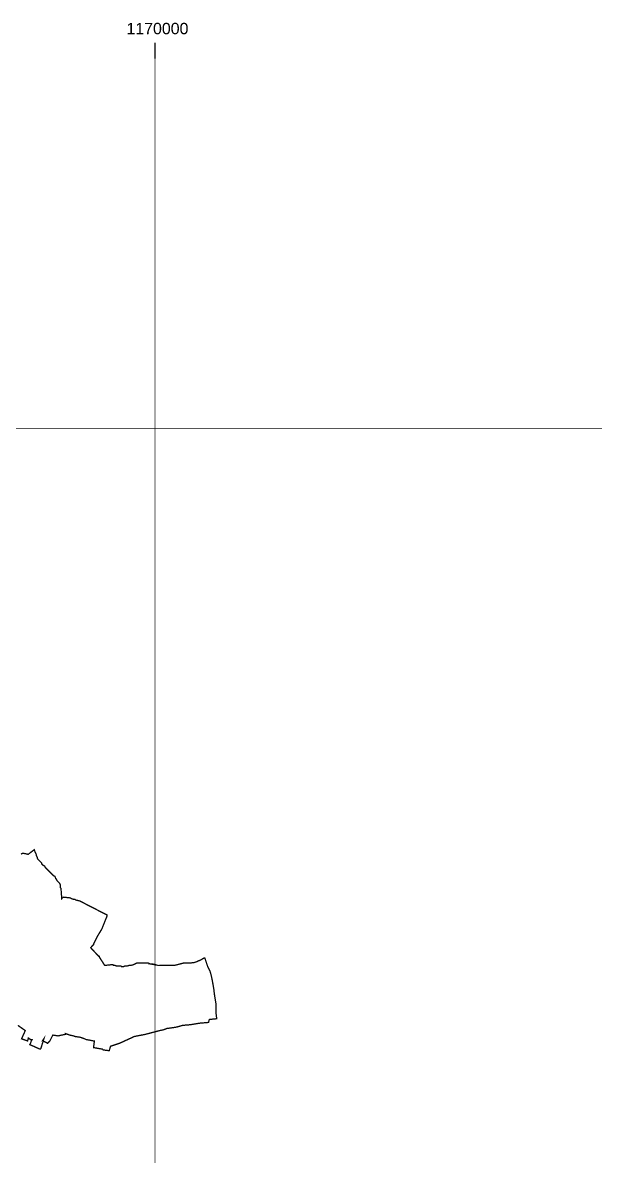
# Model space of a CAD drawing. Header units: millimetres. Extents: x -3588 to 75209, y -3737 to 38254.
# Drawn here: x 21524 to 22570, y 19340 to 21412 of the extents above; entities that cross this region are included whole.
import ezdxf

# ---------------------------------------------------------------- set-up
doc = ezdxf.new("R2010")
doc.units = ezdxf.units.MM
doc.layers.add('P', color=253, linetype='Continuous')
doc.layers.add('T', color=7, linetype='Continuous')

msp = doc.modelspace()

# ---------------------------------------------------------------- linework, layer by layer
at = {"layer": 'P'}
msp.add_lwpolyline([(21766.167, 21346.523), (21766.167, 21374.753)], dxfattribs=at)
for points, const_width in [([(21766.167, 12020.295), (21766.167, 21346.523)], 1.2), ([(20542.731, 20670.158), (35743.361, 20670.158)], 1.2), ([(21521.134, 19892.457), (21523.678, 19893.866), (21526.495, 19893.866), (21533.28, 19892.457), (21534.689, 19892.457), (21545.411, 19900.635), (21546.82, 19896.682), (21548.244, 19893.866), (21549.364, 19891.049), (21549.364, 19889.913), (21550.773, 19887.096), (21550.773, 19885.672), (21552.197, 19883.143), (21555.014, 19880.311), (21558.966, 19876.358), (21558.966, 19874.949), (21561.783, 19872.133), (21564.328, 19870.724), (21565.736, 19868.18), (21568.569, 19865.347), (21571.097, 19862.819), (21572.522, 19861.41), (21575.338, 19858.578), (21576.475, 19857.169), (21577.883, 19856.033), (21580.699, 19853.216), (21583.244, 19851.808), (21584.652, 19847.855), (21586.061, 19846.447), (21587.469, 19843.614), (21590.014, 19841.085), (21591.422, 19839.661), (21592.846, 19836.845), (21592.846, 19834.3), (21592.846, 19831.483), (21594.255, 19830.075), (21595.663, 19811.159), (21596.799, 19812.567), (21598.208, 19813.975), (21611.747, 19812.567), (21613.171, 19811.159), (21618.532, 19809.75), (21619.941, 19809.75), (21621.349, 19808.614), (21628.118, 19807.206), (21678.098, 19781.52), (21678.098, 19778.687), (21668.768, 19755.546), (21660.59, 19741.99), (21653.82, 19728.451), (21653.82, 19727.315), (21648.443, 19721.666), (21663.407, 19705.582), (21664.543, 19705.582), (21664.543, 19704.174), (21674.145, 19689.21), (21687.684, 19690.619), (21689.093, 19690.619), (21690.517, 19689.21), (21693.046, 19689.21), (21695.878, 19688.074), (21698.423, 19688.074), (21701.239, 19688.074), (21704.056, 19688.074), (21705.192, 19686.666), (21708.009, 19686.666), (21710.842, 19688.074), (21714.795, 19688.074), (21718.748, 19689.21), (21721.564, 19689.21), (21726.925, 19690.619), (21729.742, 19692.027), (21732.287, 19693.435), (21735.119, 19693.435), (21736.528, 19693.435), (21737.936, 19693.435), (21741.889, 19693.435), (21744.706, 19693.435), (21748.658, 19693.435), (21754.02, 19693.435), (21756.852, 19692.027), (21759.397, 19692.027), (21760.805, 19692.027), (21766.167, 19690.619), (21765.03, 19690.619), (21772.936, 19689.21), (21785.355, 19689.21), (21793.261, 19689.21), (21801.455, 19689.21), (21817.826, 19693.435), (21824.596, 19693.435), (21828.549, 19693.435), (21838.151, 19694.571), (21842.104, 19695.98), (21844.921, 19697.388), (21848.874, 19698.812), (21855.643, 19702.749), (21857.068, 19702.749), (21862.429, 19686.666), (21866.654, 19678.488), (21869.198, 19668.886), (21870.607, 19662.1), (21872.015, 19654.21), (21873.439, 19646.016), (21874.56, 19636.414), (21877.392, 19618.922), (21877.392, 19602.55), (21878.801, 19591.812), (21865.245, 19590.403), (21863.837, 19585.042), (21847.465, 19583.634), (21829.957, 19580.801), (21816.418, 19579.681), (21806.816, 19576.864), (21798.91, 19575.44), (21787.9, 19574.032), (21781.13, 19571.487), (21774.344, 19570.079), (21763.622, 19567.262), (21748.658, 19563.309), (21728.334, 19559.356), (21701.239, 19546.937), (21684.868, 19541.576), (21682.323, 19533.382), (21671.313, 19534.79), (21670.192, 19536.215), (21661.998, 19537.623), (21653.82, 19539.031), (21655.229, 19551.162), (21653.82, 19551.162), (21647.035, 19552.587), (21640.265, 19553.707), (21637.449, 19555.115), (21629.543, 19557.948), (21619.941, 19559.356), (21617.124, 19560.476), (21610.338, 19561.901), (21602.433, 19564.717), (21602.433, 19563.309), (21588.893, 19560.476), (21579.291, 19561.901), (21573.93, 19551.162), (21569.689, 19546.937), (21561.783, 19551.162), (21562.919, 19555.115), (21560.375, 19551.162), (21561.783, 19551.162), (21557.558, 19537.623), (21556.15, 19536.215), (21546.82, 19540.152), (21544.003, 19541.576), (21537.233, 19544.393), (21538.642, 19546.937), (21540.05, 19551.162), (21541.458, 19553.707), (21538.642, 19553.707), (21534.689, 19556.539), (21533.28, 19551.162), (21522.27, 19555.115), (21529.039, 19570.079), (21515.5, 19579.681)], 2.417), ([(21523.678, 19893.866), (21526.495, 19893.866), (21533.28, 19892.457), (21534.689, 19892.457), (21545.411, 19900.635), (21546.82, 19896.682), (21548.244, 19893.866), (21549.364, 19891.049), (21549.364, 19889.913), (21550.773, 19887.096), (21550.773, 19885.672), (21552.197, 19883.143), (21555.014, 19880.311), (21558.966, 19876.358), (21558.966, 19874.949), (21561.783, 19872.133), (21564.328, 19870.724), (21565.736, 19868.18), (21568.569, 19865.347), (21571.097, 19862.819), (21572.522, 19861.41), (21575.338, 19858.578), (21576.475, 19857.169), (21577.883, 19856.033), (21580.699, 19853.216), (21583.244, 19851.808), (21584.652, 19847.855), (21586.061, 19846.447), (21587.469, 19843.614), (21590.014, 19841.085), (21591.422, 19839.661), (21592.846, 19836.845), (21592.846, 19834.3), (21592.846, 19831.483), (21594.255, 19830.075), (21595.663, 19811.159), (21596.799, 19812.567), (21598.208, 19813.975), (21611.747, 19812.567), (21613.171, 19811.159), (21618.532, 19809.75), (21619.941, 19809.75), (21621.349, 19808.614), (21628.118, 19807.206), (21678.098, 19781.52), (21678.098, 19778.687), (21668.768, 19755.546), (21660.59, 19741.99), (21653.82, 19728.451), (21653.82, 19727.315), (21648.443, 19721.666), (21663.407, 19705.582), (21664.543, 19705.582), (21664.543, 19704.174), (21674.145, 19689.21), (21687.684, 19690.619), (21689.093, 19690.619), (21690.517, 19689.21), (21693.046, 19689.21), (21695.878, 19688.074), (21698.423, 19688.074), (21701.239, 19688.074), (21704.056, 19688.074), (21705.192, 19686.666), (21708.009, 19686.666), (21710.842, 19688.074), (21714.795, 19688.074), (21718.748, 19689.21), (21721.564, 19689.21), (21726.925, 19690.619), (21729.742, 19692.027), (21732.287, 19693.435), (21735.119, 19693.435), (21736.528, 19693.435), (21737.936, 19693.435), (21741.889, 19693.435), (21744.706, 19693.435), (21748.658, 19693.435), (21754.02, 19693.435), (21756.852, 19692.027), (21759.397, 19692.027), (21760.805, 19692.027), (21766.167, 19690.619), (21765.03, 19690.619), (21772.936, 19689.21), (21785.355, 19689.21), (21793.261, 19689.21), (21801.455, 19689.21), (21817.826, 19693.435), (21824.596, 19693.435), (21828.549, 19693.435), (21838.151, 19694.571), (21842.104, 19695.98), (21844.921, 19697.388), (21848.874, 19698.812), (21855.643, 19702.749), (21857.068, 19702.749), (21862.429, 19686.666), (21866.654, 19678.488), (21869.198, 19668.886), (21870.607, 19662.1), (21872.015, 19654.21), (21873.439, 19646.016), (21874.56, 19636.414), (21877.392, 19618.922), (21877.392, 19602.55), (21878.801, 19591.812), (21865.245, 19590.403), (21863.837, 19585.042), (21847.465, 19583.634), (21829.957, 19580.801), (21816.418, 19579.681), (21806.816, 19576.864), (21798.91, 19575.44), (21787.9, 19574.032), (21781.13, 19571.487), (21774.344, 19570.079), (21763.622, 19567.262), (21748.658, 19563.309), (21728.334, 19559.356), (21701.239, 19546.937), (21684.868, 19541.576), (21682.323, 19533.382), (21671.313, 19534.79), (21670.192, 19536.215), (21661.998, 19537.623), (21653.82, 19539.031), (21655.229, 19551.162), (21653.82, 19551.162), (21647.035, 19552.587), (21640.265, 19553.707), (21637.449, 19555.115), (21629.543, 19557.948), (21619.941, 19559.356), (21617.124, 19560.476), (21610.338, 19561.901), (21602.433, 19564.717), (21602.433, 19563.309), (21588.893, 19560.476), (21579.291, 19561.901), (21573.93, 19551.162), (21569.689, 19546.937), (21561.783, 19551.162), (21562.919, 19555.115), (21560.375, 19551.162), (21561.783, 19551.162), (21557.558, 19537.623), (21556.15, 19536.215), (21546.82, 19540.152), (21544.003, 19541.576), (21537.233, 19544.393), (21538.642, 19546.937), (21540.05, 19551.162), (21541.458, 19553.707), (21538.642, 19553.707), (21534.689, 19556.539), (21533.28, 19551.162), (21522.27, 19555.115), (21529.039, 19570.079), (21515.5, 19579.681)], 1.2)]:
    msp.add_lwpolyline(points, dxfattribs=dict(at, const_width=const_width))

# ---------------------------------------------------------------- texts
at = {"layer": 'T', "insert": (21713.93, 21411.562), "char_height": 20.80483, "attachment_point": 1}
msp.add_mtext('{\\fArial|b0|i0|c0|p18;1170000}', dxfattribs=at)

doc.saveas('drawing.dxf')
